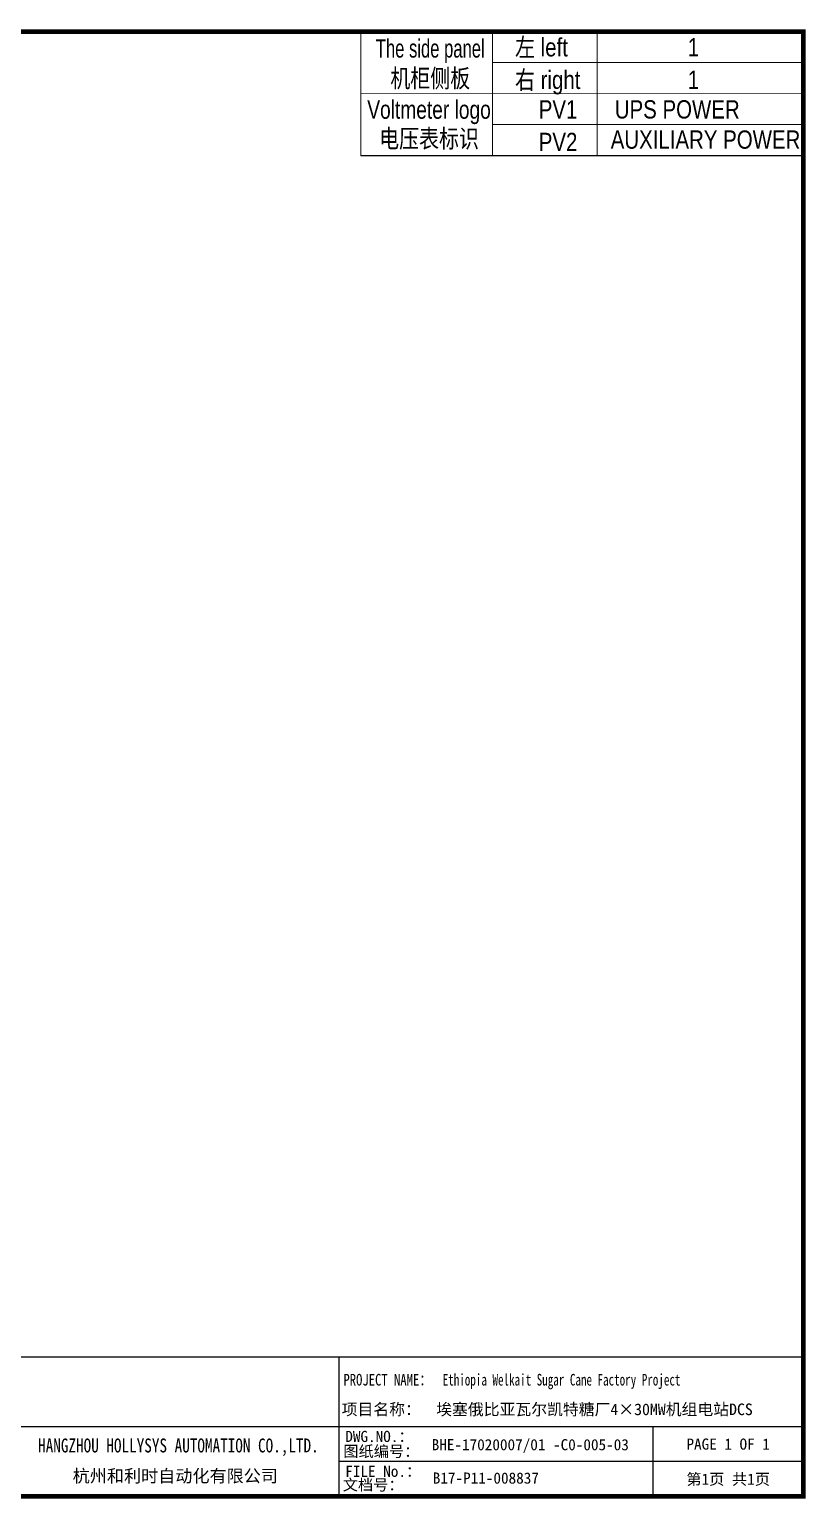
# Model space of a CAD drawing. Extents: x 81444 to 119867, y -54538 to -28747.
# Drawn here: x 88827 to 90498, y -54533 to -51371 of the extents above; entities that cross this region are included whole.
import ezdxf
from ezdxf.enums import TextEntityAlignment as Align
from ezdxf.lldxf.tags import DXFTag

# ---------------------------------------------------------------- set-up
doc = ezdxf.new("R2010")
doc.units = 0
doc.header["$LTSCALE"] = 100
doc.header["$MEASUREMENT"] = 0
doc.layers.add('t', color=1, linetype='Continuous')
doc.layers.add('细实线', color=7, linetype='Continuous', lineweight=20)
doc.styles.add('HZ', font='arial.ttf', dxfattribs={"width": 0.7})
doc.styles.get("Standard").update_dxf_attribs({"font": ''})
doc.styles.get('Standard').set_extended_font_data('SimSun')
tags = doc.linetypes.add('CENTER', pattern=[2, 1.25, -0.25, 0.25, -0.25]).pattern_tags.tags
tags[10:11] = [DXFTag(74, 4), DXFTag(75, 0), DXFTag(340, '0'), DXFTag(46, 1.0), DXFTag(50, 0.0), DXFTag(44, 0.0), DXFTag(45, 0.0)]
tags[8:9] = [DXFTag(74, 4), DXFTag(75, 0), DXFTag(340, '0'), DXFTag(46, 1.0), DXFTag(50, 0.0), DXFTag(44, 0.0), DXFTag(45, 0.0)]
tags[6:7] = [DXFTag(74, 4), DXFTag(75, 0), DXFTag(340, '0'), DXFTag(46, 1.0), DXFTag(50, 0.0), DXFTag(44, 0.0), DXFTag(45, 0.0)]
tags[4:5] = [DXFTag(74, 4), DXFTag(75, 0), DXFTag(340, '0'), DXFTag(46, 1.0), DXFTag(50, 0.0), DXFTag(44, 0.0), DXFTag(45, 0.0)]

# ---------------------------------------------------------------- blocks, each defined once
blk = doc.blocks.new('图框')
at = {"color": 7}
for p, q in [((3115.6, -2851.6), (3115.6, -3151.6)), ((2215.6, -3001.6), (3115.6, -3001.6)), ((3115.6, -3001.6), (4115.6, -3001.6)), ((3791.8, -3001.6), (3791.8, -3151.6)), ((4115.6, -3076.6), (3115.6, -3076.6))]:
    blk.add_line(p, q, dxfattribs=at)
at = {"color": 7, "const_width": 3}
blk.add_lwpolyline([(4115.6, -2851.6), (0, -2851.6)], dxfattribs=at)
at = {"layer": 't', "color": 7, "const_width": 9.62}
blk.add_lwpolyline([(4115.6, -3151.6), (4115.6, 0), (0, 0), (0, -3151.6)], close=True, dxfattribs=at)
at = {"color": 7, "linetype": 'CENTER'}
for s, height, p in [('图纸编号：', 24, (3125.2, -3066.7)), ('杭州和利时自动化有限公司', 27, (2542.5, -3121.1)), ('文档号：', 24, (3124, -3138.7))]:
    blk.add_text(s, height=height, dxfattribs=at).set_placement(p)
at = {"color": 7, "flags": 8}
for tag, p, height in [('DWG.NAME:', (1381.6, -2910.4), 25), ('PROJECTNAME:', (3125.5, -2912.8), 24), ('PROJECTNAME：', (3339.1, -2913.1), 25), ('DWG.NO.:', (3128.2, -3030.4), 24), ('图纸编号', (3315.4, -3052.4), 24), ('FILENO.:', (3128.7, -3106.1), 24), ('文档号', (3317.7, -3124.1), 24)]:
    blk.add_attdef(tag, p, '', height=height, dxfattribs=at)
for tag, height, p in [('RENLIU', 24, (698.2, -2950.4)), ('SHUFENWANG', 24, (885.8, -2950.4)), ('FANGHOU', 24, (1069.7, -2950.4)), ('DANDANLI', 24, (1250, -2950.4)), ('A', 23, (59.9, -2974.9)), ('设计时间', 23, (213.9, -2974.9)), ('刘仁', 23, (698.2, -3002.2)), ('王姝芬', 23, (885.8, -3002.2)), ('侯方', 23, (1069.7, -3002.2)), ('李丹丹', 23, (1250, -3002.2)), ('#10STATIONONTROLCABINETCOVER', 30, (1777.9, -3017.2)), ('PAGEXOFX', 24, (3953.7, -3039.1)), ('REV.', 24, (59.4, -3063)), ('DATE', 24, (208.9, -3063)), ('DESCRIPTION', 24, (451.7, -3063)), ('PREPARED', 24, (698.2, -3063)), ('CHECKED', 24, (885.8, -3063)), ('SIGNED', 24, (1069.7, -3063)), ('APPROVED', 24, (1250, -3063)), ('图纸名称', 30, (1777.9, -3094.7)), ('第几页共几页', 24, (3953.7, -3114.1))]:
    blk.add_attdef(tag, text='', height=height, dxfattribs=at).set_placement(p, align=Align.MIDDLE)
for tag, p in [('图纸名称:', (1377.8, -2965.9)), ('项目名称：', (3121.6, -2984.3)), ('项目名称：', (3325, -2984.3))]:
    blk.add_attdef(tag, text='', height=25, dxfattribs=at).set_placement(p, align=Align.BOTTOM_LEFT)
at = {"color": 7, "width": 0.8, "flags": 8}
blk.add_attdef('HANGZHOUHOLLYSYSAUTOMATIONCO.,LTD.', text='', height=24, dxfattribs=at).set_placement((2770.1, -3045.7), align=Align.MIDDLE)

msp = doc.modelspace()

# ---------------------------------------------------------------- linework, layer by layer
at = {"color": 0}
msp.add_line((90493.4, -51376.2), (89540.4, -51376.1), dxfattribs=at)
at = {"color": 7, "lineweight": 0}
for p, q in [((89824, -51442.4), (90493.4, -51442.4)), ((89540.3, -51509.7), (90493.2, -51509.8)), ((89823.8, -51575.9), (90493.2, -51575.9))]:
    msp.add_line(p, q, dxfattribs=at)
at = {"color": 7}
msp.add_line((90493.2, -51643.3), (89540.3, -51643.3), dxfattribs=at)
at = {"color": 7, "lineweight": 0}
for points in [[(89540.4, -51376.1), (89540.3, -51643.3)], [(89824, -51376.2), (89823.8, -51643.3)]]:
    msp.add_lwpolyline(points, dxfattribs=at)
at = {"layer": '细实线'}
msp.add_line((90049.7, -51376.2), (90049.7, -51643.3), dxfattribs=at)

# ---------------------------------------------------------------- block references
at = {"color": 1}
ref = msp.add_blockref('图框', (86377.7, -51376.2), dxfattribs=at)
ref.add_attrib('第几页共几页', '第1页 共1页', dxfattribs={"color": 7, "height": 24, "flags": 8}).set_placement((90331.4, -54490.3), align=Align.MIDDLE)
ref.add_attrib('图纸编号', 'BHE-17020007/01 -C0-005-03', (89693.1, -54428.6), dxfattribs={"color": 7, "height": 24, "flags": 8})
ref.add_attrib('文档号', 'B17-P11-008837', (89695.4, -54500.4), dxfattribs={"color": 7, "height": 24, "flags": 8})
ref.add_attrib('HANGZHOUHOLLYSYSAUTOMATIONCO.,LTD', 'HANGZHOU HOLLYSYS AUTOMATION CO.,LTD.', dxfattribs={"color": 7, "height": 30, "width": 0.8, "flags": 8}).set_placement((89147.8, -54421.9), align=Align.MIDDLE)
ref.add_attrib('PROJECTNAME：', 'PROJECT NAME：', (89503.1, -54289.3), dxfattribs={"color": 7, "height": 25, "width": 0.8, "flags": 8})
ref.add_attrib('项目名称：', '项目名称：', dxfattribs={"color": 7, "height": 25, "flags": 8}).set_placement((89499.3, -54360.5), align=Align.BOTTOM_LEFT)
ref.add_attrib('PROJECTNAME：', 'Ethiopia Welkait Sugar Cane Factory Project', (89716.8, -54289.3), dxfattribs={"color": 7, "height": 25, "width": 0.7, "flags": 8})
ref.add_attrib('项目名称：', '埃塞俄比亚瓦尔凯特糖厂4×30MW机组电站DCS', dxfattribs={"color": 7, "height": 25, "flags": 8}).set_placement((89702.8, -54360.5), align=Align.BOTTOM_LEFT)
ref.add_attrib('PAGEXOFX', 'PAGE 1 OF 1', dxfattribs={"color": 7, "height": 24, "flags": 8}).set_placement((90331.4, -54415.3), align=Align.MIDDLE)
ref.add_attrib('DWG.NO.：', 'DWG.NO.：', (89507.1, -54410.8), dxfattribs={"color": 7, "height": 24, "flags": 8})
ref.add_attrib('FILENO.：', 'FILE No.：', (89507.1, -54485.8), dxfattribs={"color": 7, "height": 24, "flags": 8})

# ---------------------------------------------------------------- texts
at = {"color": 7, "lineweight": 0, "style": 'HZ'}
for s, height, width, p in [('The side panel', 39.375, 0.65, (89690, -51417.3)), ('机柜侧板', 39.38, 0.8, (89690, -51476)), ('Voltmeter logo', 39.375, 0.75, (89687.4, -51548.9)), ('电压表标识', 39.38, 0.8, (89687.4, -51605.6))]:
    msp.add_text(s, height=height, dxfattribs=dict(at, width=width)).set_placement(p, align=Align.MIDDLE)
at = {"color": 7, "lineweight": 0, "style": 'HZ', "width": 0.8}
for s, height, p in [('左 left', 39.38, (89872.5, -51429.6)), ('1', 39.4, (90244.3, -51429.6)), ('右 right', 39.38, (89872.5, -51499.7)), ('1', 39.4, (90244.3, -51499.7)), ('PV1', 39.38, (89923.6, -51563.2)), ('UPS POWER', 39.38, (90087.3, -51563.2)), ('AUXILIARY POWER', 39.375, (90078.5, -51628.2)), ('PV2', 39.38, (89923.6, -51633.3))]:
    msp.add_text(s, height=height, dxfattribs=at).set_placement(p)

doc.saveas('drawing.dxf')
